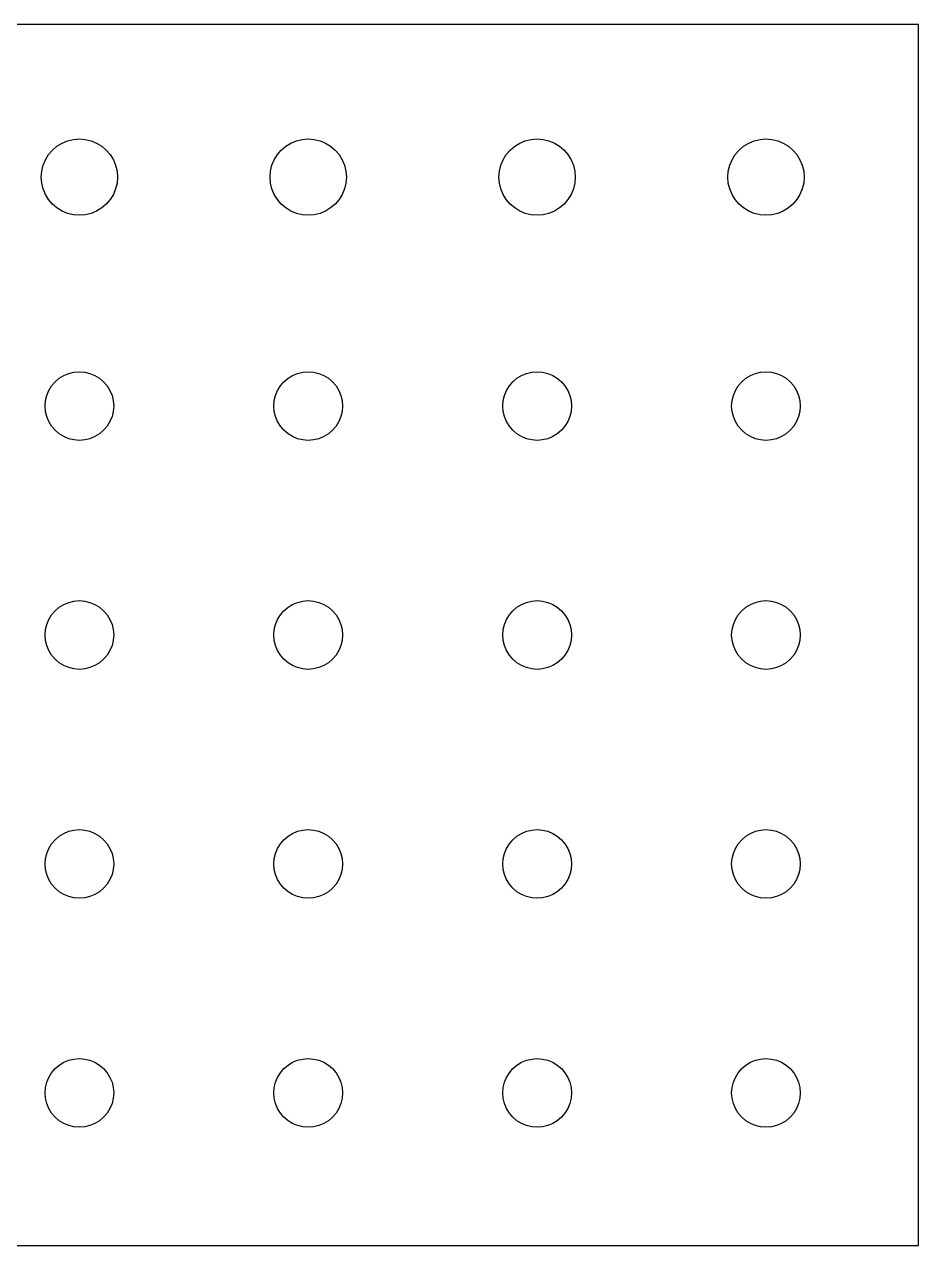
# Model space of a CAD drawing. Header units: metres. Extents: x 0 to 220, y 0 to 160.
# Drawn here: x 102.8 to 220, y 0 to 160 of the extents above; entities that cross this region are included whole.
import ezdxf

# ---------------------------------------------------------------- set-up
doc = ezdxf.new("R2010")
doc.units = ezdxf.units.M

msp = doc.modelspace()

# ---------------------------------------------------------------- linework, layer by layer
for p, q in [((220, 160), (0, 160)), ((220, 0), (220, 160)), ((106.464, 143.536), (107.061, 144.045)), ((107.061, 144.045), (107.73, 144.455)), ((107.73, 144.455), (108.455, 144.755)), ((108.455, 144.755), (109.218, 144.938)), ((109.218, 144.938), (110, 145)), ((110, 145), (110.782, 144.938)), ((110.782, 144.938), (111.545, 144.755)), ((111.545, 144.755), (112.27, 144.455)), ((112.27, 144.455), (112.939, 144.045)), ((112.939, 144.045), (113.536, 143.536)), ((136.464, 143.536), (137.061, 144.045)), ((137.061, 144.045), (137.73, 144.455)), ((137.73, 144.455), (138.455, 144.755)), ((138.455, 144.755), (139.218, 144.938)), ((139.218, 144.938), (140, 145)), ((140, 145), (140.782, 144.938)), ((140.782, 144.938), (141.545, 144.755)), ((141.545, 144.755), (142.27, 144.455)), ((142.27, 144.455), (142.939, 144.045)), ((142.939, 144.045), (143.536, 143.536)), ((166.464, 143.536), (167.061, 144.045)), ((167.061, 144.045), (167.73, 144.455)), ((167.73, 144.455), (168.455, 144.755)), ((168.455, 144.755), (169.218, 144.938)), ((169.218, 144.938), (170, 145)), ((170, 145), (170.782, 144.938)), ((170.782, 144.938), (171.545, 144.755)), ((171.545, 144.755), (172.27, 144.455)), ((172.27, 144.455), (172.939, 144.045)), ((172.939, 144.045), (173.536, 143.536)), ((196.464, 143.536), (197.061, 144.045)), ((197.061, 144.045), (197.73, 144.455)), ((197.73, 144.455), (198.455, 144.755)), ((198.455, 144.755), (199.218, 144.938)), ((199.218, 144.938), (200, 145)), ((200, 145), (200.782, 144.938)), ((200.782, 144.938), (201.545, 144.755)), ((201.545, 144.755), (202.27, 144.455)), ((202.27, 144.455), (202.939, 144.045)), ((202.939, 144.045), (203.536, 143.536)), ((105.545, 142.27), (105.955, 142.939)), ((105.955, 142.939), (106.464, 143.536)), ((113.536, 143.536), (114.045, 142.939)), ((114.045, 142.939), (114.455, 142.27)), ((135.545, 142.27), (135.955, 142.939)), ((135.955, 142.939), (136.464, 143.536)), ((143.536, 143.536), (144.045, 142.939)), ((144.045, 142.939), (144.455, 142.27)), ((165.545, 142.27), (165.955, 142.939)), ((165.955, 142.939), (166.464, 143.536)), ((173.536, 143.536), (174.045, 142.939)), ((174.045, 142.939), (174.455, 142.27)), ((195.545, 142.27), (195.955, 142.939)), ((195.955, 142.939), (196.464, 143.536)), ((203.536, 143.536), (204.045, 142.939)), ((204.045, 142.939), (204.455, 142.27)), ((105.062, 140.782), (105.245, 141.545)), ((105.245, 141.545), (105.545, 142.27)), ((114.455, 142.27), (114.755, 141.545)), ((114.755, 141.545), (114.938, 140.782)), ((135.062, 140.782), (135.245, 141.545)), ((135.245, 141.545), (135.545, 142.27)), ((144.455, 142.27), (144.755, 141.545)), ((144.755, 141.545), (144.938, 140.782)), ((165.062, 140.782), (165.245, 141.545)), ((165.245, 141.545), (165.545, 142.27)), ((174.455, 142.27), (174.755, 141.545)), ((174.755, 141.545), (174.938, 140.782)), ((195.062, 140.782), (195.245, 141.545)), ((195.245, 141.545), (195.545, 142.27)), ((204.455, 142.27), (204.755, 141.545)), ((204.755, 141.545), (204.938, 140.782)), ((105, 140), (105.062, 140.782)), ((105.062, 139.218), (105, 140)), ((105.245, 138.455), (105.062, 139.218)), ((114.938, 139.218), (114.755, 138.455)), ((114.938, 140.782), (115, 140)), ((115, 140), (114.938, 139.218)), ((135, 140), (135.062, 140.782)), ((135.062, 139.218), (135, 140)), ((135.245, 138.455), (135.062, 139.218)), ((144.938, 139.218), (144.755, 138.455)), ((144.938, 140.782), (145, 140)), ((145, 140), (144.938, 139.218)), ((165, 140), (165.062, 140.782)), ((165.062, 139.218), (165, 140)), ((165.245, 138.455), (165.062, 139.218)), ((174.938, 139.218), (174.755, 138.455)), ((174.938, 140.782), (175, 140)), ((175, 140), (174.938, 139.218)), ((195, 140), (195.062, 140.782)), ((195.062, 139.218), (195, 140)), ((195.245, 138.455), (195.062, 139.218)), ((204.938, 139.218), (204.755, 138.455)), ((204.938, 140.782), (205, 140)), ((205, 140), (204.938, 139.218)), ((105.545, 137.73), (105.245, 138.455)), ((105.955, 137.061), (105.545, 137.73)), ((114.455, 137.73), (114.045, 137.061)), ((114.755, 138.455), (114.455, 137.73)), ((135.545, 137.73), (135.245, 138.455)), ((135.955, 137.061), (135.545, 137.73)), ((144.455, 137.73), (144.045, 137.061)), ((144.755, 138.455), (144.455, 137.73)), ((165.545, 137.73), (165.245, 138.455)), ((165.955, 137.061), (165.545, 137.73)), ((174.455, 137.73), (174.045, 137.061)), ((174.755, 138.455), (174.455, 137.73)), ((195.545, 137.73), (195.245, 138.455)), ((195.955, 137.061), (195.545, 137.73)), ((204.455, 137.73), (204.045, 137.061)), ((204.755, 138.455), (204.455, 137.73)), ((106.464, 136.464), (105.955, 137.061)), ((107.061, 135.955), (106.464, 136.464)), ((113.536, 136.464), (112.939, 135.955)), ((114.045, 137.061), (113.536, 136.464)), ((136.464, 136.464), (135.955, 137.061)), ((137.061, 135.955), (136.464, 136.464)), ((143.536, 136.464), (142.939, 135.955)), ((144.045, 137.061), (143.536, 136.464)), ((166.464, 136.464), (165.955, 137.061)), ((167.061, 135.955), (166.464, 136.464)), ((173.536, 136.464), (172.939, 135.955)), ((174.045, 137.061), (173.536, 136.464)), ((196.464, 136.464), (195.955, 137.061)), ((197.061, 135.955), (196.464, 136.464)), ((203.536, 136.464), (202.939, 135.955)), ((204.045, 137.061), (203.536, 136.464)), ((107.73, 135.545), (107.061, 135.955)), ((108.455, 135.245), (107.73, 135.545)), ((109.218, 135.062), (108.455, 135.245)), ((110, 135), (109.218, 135.062)), ((110.782, 135.062), (110, 135)), ((111.545, 135.245), (110.782, 135.062)), ((112.27, 135.545), (111.545, 135.245)), ((112.939, 135.955), (112.27, 135.545)), ((137.73, 135.545), (137.061, 135.955)), ((138.455, 135.245), (137.73, 135.545)), ((139.218, 135.062), (138.455, 135.245)), ((140, 135), (139.218, 135.062)), ((140.782, 135.062), (140, 135)), ((141.545, 135.245), (140.782, 135.062)), ((142.27, 135.545), (141.545, 135.245)), ((142.939, 135.955), (142.27, 135.545)), ((167.73, 135.545), (167.061, 135.955)), ((168.455, 135.245), (167.73, 135.545)), ((169.218, 135.062), (168.455, 135.245)), ((170, 135), (169.218, 135.062)), ((170.782, 135.062), (170, 135)), ((171.545, 135.245), (170.782, 135.062)), ((172.27, 135.545), (171.545, 135.245)), ((172.939, 135.955), (172.27, 135.545)), ((197.73, 135.545), (197.061, 135.955)), ((198.455, 135.245), (197.73, 135.545)), ((199.218, 135.062), (198.455, 135.245)), ((200, 135), (199.218, 135.062)), ((200.782, 135.062), (200, 135)), ((201.545, 135.245), (200.782, 135.062)), ((202.27, 135.545), (201.545, 135.245)), ((202.939, 135.955), (202.27, 135.545)), ((106.818, 113.182), (107.355, 113.641)), ((107.355, 113.641), (107.957, 114.01)), ((107.957, 114.01), (108.609, 114.28)), ((108.609, 114.28), (109.296, 114.445)), ((109.296, 114.445), (110, 114.5)), ((110, 114.5), (110.704, 114.445)), ((110.704, 114.445), (111.391, 114.28)), ((111.391, 114.28), (112.043, 114.01)), ((112.043, 114.01), (112.645, 113.641)), ((112.645, 113.641), (113.182, 113.182)), ((136.818, 113.182), (137.355, 113.641)), ((137.355, 113.641), (137.957, 114.01)), ((137.957, 114.01), (138.609, 114.28)), ((138.609, 114.28), (139.296, 114.445)), ((139.296, 114.445), (140, 114.5)), ((140, 114.5), (140.704, 114.445)), ((140.704, 114.445), (141.391, 114.28)), ((141.391, 114.28), (142.043, 114.01)), ((142.043, 114.01), (142.645, 113.641)), ((142.645, 113.641), (143.182, 113.182)), ((166.818, 113.182), (167.355, 113.641)), ((167.355, 113.641), (167.957, 114.01)), ((167.957, 114.01), (168.609, 114.28)), ((168.609, 114.28), (169.296, 114.445)), ((169.296, 114.445), (170, 114.5)), ((170, 114.5), (170.704, 114.445)), ((170.704, 114.445), (171.391, 114.28)), ((171.391, 114.28), (172.043, 114.01)), ((172.043, 114.01), (172.645, 113.641)), ((172.645, 113.641), (173.182, 113.182)), ((196.818, 113.182), (197.355, 113.641)), ((197.355, 113.641), (197.957, 114.01)), ((197.957, 114.01), (198.609, 114.28)), ((198.609, 114.28), (199.296, 114.445)), ((199.296, 114.445), (200, 114.5)), ((200, 114.5), (200.704, 114.445)), ((200.704, 114.445), (201.391, 114.28)), ((201.391, 114.28), (202.043, 114.01)), ((202.043, 114.01), (202.645, 113.641)), ((202.645, 113.641), (203.182, 113.182)), ((105.72, 111.391), (105.99, 112.043)), ((105.99, 112.043), (106.359, 112.645)), ((106.359, 112.645), (106.818, 113.182)), ((113.182, 113.182), (113.641, 112.645)), ((113.641, 112.645), (114.01, 112.043)), ((114.01, 112.043), (114.28, 111.391)), ((135.72, 111.391), (135.99, 112.043)), ((135.99, 112.043), (136.359, 112.645)), ((136.359, 112.645), (136.818, 113.182)), ((143.182, 113.182), (143.641, 112.645)), ((143.641, 112.645), (144.01, 112.043)), ((144.01, 112.043), (144.28, 111.391)), ((165.72, 111.391), (165.99, 112.043)), ((165.99, 112.043), (166.359, 112.645)), ((166.359, 112.645), (166.818, 113.182)), ((173.182, 113.182), (173.641, 112.645)), ((173.641, 112.645), (174.01, 112.043)), ((174.01, 112.043), (174.28, 111.391)), ((195.72, 111.391), (195.99, 112.043)), ((195.99, 112.043), (196.359, 112.645)), ((196.359, 112.645), (196.818, 113.182)), ((203.182, 113.182), (203.641, 112.645)), ((203.641, 112.645), (204.01, 112.043)), ((204.01, 112.043), (204.28, 111.391)), ((105.5, 110), (105.555, 110.704)), ((105.555, 110.704), (105.72, 111.391)), ((114.28, 111.391), (114.445, 110.704)), ((114.445, 110.704), (114.5, 110)), ((135.5, 110), (135.555, 110.704)), ((135.555, 110.704), (135.72, 111.391)), ((144.28, 111.391), (144.445, 110.704)), ((144.445, 110.704), (144.5, 110)), ((165.5, 110), (165.555, 110.704)), ((165.555, 110.704), (165.72, 111.391)), ((174.28, 111.391), (174.445, 110.704)), ((174.445, 110.704), (174.5, 110)), ((195.5, 110), (195.555, 110.704)), ((195.555, 110.704), (195.72, 111.391)), ((204.28, 111.391), (204.445, 110.704)), ((204.445, 110.704), (204.5, 110)), ((105.555, 109.296), (105.5, 110)), ((105.72, 108.609), (105.555, 109.296)), ((114.445, 109.296), (114.28, 108.609)), ((114.5, 110), (114.445, 109.296)), ((135.555, 109.296), (135.5, 110)), ((135.72, 108.609), (135.555, 109.296)), ((144.445, 109.296), (144.28, 108.609)), ((144.5, 110), (144.445, 109.296)), ((165.555, 109.296), (165.5, 110)), ((165.72, 108.609), (165.555, 109.296)), ((174.445, 109.296), (174.28, 108.609)), ((174.5, 110), (174.445, 109.296)), ((195.555, 109.296), (195.5, 110)), ((195.72, 108.609), (195.555, 109.296)), ((204.445, 109.296), (204.28, 108.609)), ((204.5, 110), (204.445, 109.296)), ((105.99, 107.957), (105.72, 108.609)), ((106.359, 107.355), (105.99, 107.957)), ((106.818, 106.818), (106.359, 107.355)), ((113.641, 107.355), (113.182, 106.818)), ((114.01, 107.957), (113.641, 107.355)), ((114.28, 108.609), (114.01, 107.957)), ((135.99, 107.957), (135.72, 108.609)), ((136.359, 107.355), (135.99, 107.957)), ((136.818, 106.818), (136.359, 107.355)), ((143.641, 107.355), (143.182, 106.818)), ((144.01, 107.957), (143.641, 107.355)), ((144.28, 108.609), (144.01, 107.957)), ((165.99, 107.957), (165.72, 108.609)), ((166.359, 107.355), (165.99, 107.957)), ((166.818, 106.818), (166.359, 107.355)), ((173.641, 107.355), (173.182, 106.818)), ((174.01, 107.957), (173.641, 107.355)), ((174.28, 108.609), (174.01, 107.957)), ((195.99, 107.957), (195.72, 108.609)), ((196.359, 107.355), (195.99, 107.957)), ((196.818, 106.818), (196.359, 107.355)), ((203.641, 107.355), (203.182, 106.818)), ((204.01, 107.957), (203.641, 107.355)), ((204.28, 108.609), (204.01, 107.957)), ((107.355, 106.359), (106.818, 106.818)), ((107.957, 105.99), (107.355, 106.359)), ((108.609, 105.72), (107.957, 105.99)), ((109.296, 105.555), (108.609, 105.72)), ((111.391, 105.72), (110.704, 105.555)), ((112.043, 105.99), (111.391, 105.72)), ((112.645, 106.359), (112.043, 105.99)), ((113.182, 106.818), (112.645, 106.359)), ((137.355, 106.359), (136.818, 106.818)), ((137.957, 105.99), (137.355, 106.359)), ((138.609, 105.72), (137.957, 105.99)), ((139.296, 105.555), (138.609, 105.72)), ((141.391, 105.72), (140.704, 105.555)), ((142.043, 105.99), (141.391, 105.72)), ((142.645, 106.359), (142.043, 105.99)), ((143.182, 106.818), (142.645, 106.359)), ((167.355, 106.359), (166.818, 106.818)), ((167.957, 105.99), (167.355, 106.359)), ((168.609, 105.72), (167.957, 105.99)), ((169.296, 105.555), (168.609, 105.72)), ((171.391, 105.72), (170.704, 105.555)), ((172.043, 105.99), (171.391, 105.72)), ((172.645, 106.359), (172.043, 105.99)), ((173.182, 106.818), (172.645, 106.359)), ((197.355, 106.359), (196.818, 106.818)), ((197.957, 105.99), (197.355, 106.359)), ((198.609, 105.72), (197.957, 105.99)), ((199.296, 105.555), (198.609, 105.72)), ((201.391, 105.72), (200.704, 105.555)), ((202.043, 105.99), (201.391, 105.72)), ((202.645, 106.359), (202.043, 105.99)), ((203.182, 106.818), (202.645, 106.359)), ((110, 105.5), (109.296, 105.555)), ((110.704, 105.555), (110, 105.5)), ((140, 105.5), (139.296, 105.555)), ((140.704, 105.555), (140, 105.5)), ((170, 105.5), (169.296, 105.555)), ((170.704, 105.555), (170, 105.5)), ((200, 105.5), (199.296, 105.555)), ((200.704, 105.555), (200, 105.5)), ((106.818, 83.182), (107.355, 83.6406)), ((107.355, 83.6406), (107.957, 84.0095)), ((107.957, 84.0095), (108.609, 84.2797)), ((108.609, 84.2797), (109.296, 84.4446)), ((109.296, 84.4446), (110, 84.5)), ((110, 84.5), (110.704, 84.4446)), ((110.704, 84.4446), (111.391, 84.2797)), ((111.391, 84.2797), (112.043, 84.0095)), ((112.043, 84.0095), (112.645, 83.6406)), ((112.645, 83.6406), (113.182, 83.182)), ((136.818, 83.182), (137.355, 83.6406)), ((137.355, 83.6406), (137.957, 84.0095)), ((137.957, 84.0095), (138.609, 84.2797)), ((138.609, 84.2797), (139.296, 84.4446)), ((139.296, 84.4446), (140, 84.5)), ((140, 84.5), (140.704, 84.4446)), ((140.704, 84.4446), (141.391, 84.2797)), ((141.391, 84.2797), (142.043, 84.0095)), ((142.043, 84.0095), (142.645, 83.6406)), ((142.645, 83.6406), (143.182, 83.182)), ((166.818, 83.182), (167.355, 83.6406)), ((167.355, 83.6406), (167.957, 84.0095)), ((167.957, 84.0095), (168.609, 84.2797)), ((168.609, 84.2797), (169.296, 84.4446)), ((169.296, 84.4446), (170, 84.5)), ((170, 84.5), (170.704, 84.4446)), ((170.704, 84.4446), (171.391, 84.2797)), ((171.391, 84.2797), (172.043, 84.0095)), ((172.043, 84.0095), (172.645, 83.6406)), ((172.645, 83.6406), (173.182, 83.182)), ((196.818, 83.182), (197.355, 83.6406)), ((197.355, 83.6406), (197.957, 84.0095)), ((197.957, 84.0095), (198.609, 84.2797)), ((198.609, 84.2797), (199.296, 84.4446)), ((199.296, 84.4446), (200, 84.5)), ((200, 84.5), (200.704, 84.4446)), ((200.704, 84.4446), (201.391, 84.2797)), ((201.391, 84.2797), (202.043, 84.0095)), ((202.043, 84.0095), (202.645, 83.6406)), ((202.645, 83.6406), (203.182, 83.182)), ((105.72, 81.3906), (105.99, 82.043)), ((105.99, 82.043), (106.359, 82.645)), ((106.359, 82.645), (106.818, 83.182)), ((113.182, 83.182), (113.641, 82.645)), ((113.641, 82.645), (114.01, 82.043)), ((114.01, 82.043), (114.28, 81.3906)), ((135.72, 81.3906), (135.99, 82.043)), ((135.99, 82.043), (136.359, 82.645)), ((136.359, 82.645), (136.818, 83.182)), ((143.182, 83.182), (143.641, 82.645)), ((143.641, 82.645), (144.01, 82.043)), ((144.01, 82.043), (144.28, 81.3906)), ((165.72, 81.3906), (165.99, 82.043)), ((165.99, 82.043), (166.359, 82.645)), ((166.359, 82.645), (166.818, 83.182)), ((173.182, 83.182), (173.641, 82.645)), ((173.641, 82.645), (174.01, 82.043)), ((174.01, 82.043), (174.28, 81.3906)), ((195.72, 81.3906), (195.99, 82.043)), ((195.99, 82.043), (196.359, 82.645)), ((196.359, 82.645), (196.818, 83.182)), ((203.182, 83.182), (203.641, 82.645)), ((203.641, 82.645), (204.01, 82.043)), ((204.01, 82.043), (204.28, 81.3906)), ((105.5, 80), (105.555, 80.7039)), ((105.555, 79.296), (105.5, 80)), ((105.555, 80.7039), (105.72, 81.3906)), ((114.28, 81.3906), (114.445, 80.7039)), ((114.445, 80.7039), (114.5, 80)), ((114.5, 80), (114.445, 79.296)), ((135.5, 80), (135.555, 80.7039)), ((135.555, 79.296), (135.5, 80)), ((135.555, 80.7039), (135.72, 81.3906)), ((144.28, 81.3906), (144.445, 80.7039)), ((144.445, 80.7039), (144.5, 80)), ((144.5, 80), (144.445, 79.296)), ((165.5, 80), (165.555, 80.7039)), ((165.555, 79.296), (165.5, 80)), ((165.555, 80.7039), (165.72, 81.3906)), ((174.28, 81.3906), (174.445, 80.7039)), ((174.445, 80.7039), (174.5, 80)), ((174.5, 80), (174.445, 79.296)), ((195.5, 80), (195.555, 80.7039)), ((195.555, 79.296), (195.5, 80)), ((195.555, 80.7039), (195.72, 81.3906)), ((204.28, 81.3906), (204.445, 80.7039)), ((204.445, 80.7039), (204.5, 80)), ((204.5, 80), (204.445, 79.296)), ((105.72, 78.6094), (105.555, 79.296)), ((105.99, 77.957), (105.72, 78.6094)), ((114.28, 78.6094), (114.01, 77.957)), ((114.445, 79.296), (114.28, 78.6094)), ((135.72, 78.6094), (135.555, 79.296)), ((135.99, 77.957), (135.72, 78.6094)), ((144.28, 78.6094), (144.01, 77.957)), ((144.445, 79.296), (144.28, 78.6094)), ((165.72, 78.6094), (165.555, 79.296)), ((165.99, 77.957), (165.72, 78.6094)), ((174.28, 78.6094), (174.01, 77.957)), ((174.445, 79.296), (174.28, 78.6094)), ((195.72, 78.6094), (195.555, 79.296)), ((195.99, 77.957), (195.72, 78.6094)), ((204.28, 78.6094), (204.01, 77.957)), ((204.445, 79.296), (204.28, 78.6094)), ((106.359, 77.355), (105.99, 77.957)), ((106.818, 76.818), (106.359, 77.355)), ((107.355, 76.3594), (106.818, 76.818)), ((113.182, 76.818), (112.645, 76.3594)), ((113.641, 77.355), (113.182, 76.818)), ((114.01, 77.957), (113.641, 77.355)), ((136.359, 77.355), (135.99, 77.957)), ((136.818, 76.818), (136.359, 77.355)), ((137.355, 76.3594), (136.818, 76.818)), ((143.182, 76.818), (142.645, 76.3594)), ((143.641, 77.355), (143.182, 76.818)), ((144.01, 77.957), (143.641, 77.355)), ((166.359, 77.355), (165.99, 77.957)), ((166.818, 76.818), (166.359, 77.355)), ((167.355, 76.3594), (166.818, 76.818)), ((173.182, 76.818), (172.645, 76.3594)), ((173.641, 77.355), (173.182, 76.818)), ((174.01, 77.957), (173.641, 77.355)), ((196.359, 77.355), (195.99, 77.957)), ((196.818, 76.818), (196.359, 77.355)), ((197.355, 76.3594), (196.818, 76.818)), ((203.182, 76.818), (202.645, 76.3594)), ((203.641, 77.355), (203.182, 76.818)), ((204.01, 77.957), (203.641, 77.355)), ((107.957, 75.9905), (107.355, 76.3594)), ((108.609, 75.7202), (107.957, 75.9905)), ((109.296, 75.5554), (108.609, 75.7202)), ((110, 75.5), (109.296, 75.5554)), ((110.704, 75.5554), (110, 75.5)), ((111.391, 75.7202), (110.704, 75.5554)), ((112.043, 75.9905), (111.391, 75.7202)), ((112.645, 76.3594), (112.043, 75.9905)), ((137.957, 75.9905), (137.355, 76.3594)), ((138.609, 75.7202), (137.957, 75.9905)), ((139.296, 75.5554), (138.609, 75.7202)), ((140, 75.5), (139.296, 75.5554)), ((140.704, 75.5554), (140, 75.5)), ((141.391, 75.7202), (140.704, 75.5554)), ((142.043, 75.9905), (141.391, 75.7202)), ((142.645, 76.3594), (142.043, 75.9905)), ((167.957, 75.9905), (167.355, 76.3594)), ((168.609, 75.7202), (167.957, 75.9905)), ((169.296, 75.5554), (168.609, 75.7202)), ((170, 75.5), (169.296, 75.5554)), ((170.704, 75.5554), (170, 75.5)), ((171.391, 75.7202), (170.704, 75.5554)), ((172.043, 75.9905), (171.391, 75.7202)), ((172.645, 76.3594), (172.043, 75.9905)), ((197.957, 75.9905), (197.355, 76.3594)), ((198.609, 75.7202), (197.957, 75.9905)), ((199.296, 75.5554), (198.609, 75.7202)), ((200, 75.5), (199.296, 75.5554)), ((200.704, 75.5554), (200, 75.5)), ((201.391, 75.7202), (200.704, 75.5554)), ((202.043, 75.9905), (201.391, 75.7202)), ((202.645, 76.3594), (202.043, 75.9905)), ((108.609, 54.2797), (109.296, 54.4446)), ((109.296, 54.4446), (110, 54.5)), ((110, 54.5), (110.704, 54.4446)), ((110.704, 54.4446), (111.391, 54.2797)), ((138.609, 54.2797), (139.296, 54.4446)), ((139.296, 54.4446), (140, 54.5)), ((140, 54.5), (140.704, 54.4446)), ((140.704, 54.4446), (141.391, 54.2797)), ((168.609, 54.2797), (169.296, 54.4446)), ((169.296, 54.4446), (170, 54.5)), ((170, 54.5), (170.704, 54.4446)), ((170.704, 54.4446), (171.391, 54.2797)), ((198.609, 54.2797), (199.296, 54.4446)), ((199.296, 54.4446), (200, 54.5)), ((200, 54.5), (200.704, 54.4446)), ((200.704, 54.4446), (201.391, 54.2797)), ((106.359, 52.645), (106.818, 53.182)), ((106.818, 53.182), (107.355, 53.6406)), ((107.355, 53.6406), (107.957, 54.0095)), ((107.957, 54.0095), (108.609, 54.2797)), ((111.391, 54.2797), (112.043, 54.0095)), ((112.043, 54.0095), (112.645, 53.6406)), ((112.645, 53.6406), (113.182, 53.182)), ((113.182, 53.182), (113.641, 52.645)), ((136.359, 52.645), (136.818, 53.182)), ((136.818, 53.182), (137.355, 53.6406)), ((137.355, 53.6406), (137.957, 54.0095)), ((137.957, 54.0095), (138.609, 54.2797)), ((141.391, 54.2797), (142.043, 54.0095)), ((142.043, 54.0095), (142.645, 53.6406)), ((142.645, 53.6406), (143.182, 53.182)), ((143.182, 53.182), (143.641, 52.645)), ((166.359, 52.645), (166.818, 53.182)), ((166.818, 53.182), (167.355, 53.6406)), ((167.355, 53.6406), (167.957, 54.0095)), ((167.957, 54.0095), (168.609, 54.2797)), ((171.391, 54.2797), (172.043, 54.0095)), ((172.043, 54.0095), (172.645, 53.6406)), ((172.645, 53.6406), (173.182, 53.182)), ((173.182, 53.182), (173.641, 52.645)), ((196.359, 52.645), (196.818, 53.182)), ((196.818, 53.182), (197.355, 53.6406)), ((197.355, 53.6406), (197.957, 54.0095)), ((197.957, 54.0095), (198.609, 54.2797)), ((201.391, 54.2797), (202.043, 54.0095)), ((202.043, 54.0095), (202.645, 53.6406)), ((202.645, 53.6406), (203.182, 53.182)), ((203.182, 53.182), (203.641, 52.645)), ((105.555, 50.7039), (105.72, 51.3906)), ((105.72, 51.3906), (105.99, 52.043)), ((105.99, 52.043), (106.359, 52.645)), ((113.641, 52.645), (114.01, 52.043)), ((114.01, 52.043), (114.28, 51.3906)), ((114.28, 51.3906), (114.445, 50.7039)), ((135.555, 50.7039), (135.72, 51.3906)), ((135.72, 51.3906), (135.99, 52.043)), ((135.99, 52.043), (136.359, 52.645)), ((143.641, 52.645), (144.01, 52.043)), ((144.01, 52.043), (144.28, 51.3906)), ((144.28, 51.3906), (144.445, 50.7039)), ((165.555, 50.7039), (165.72, 51.3906)), ((165.72, 51.3906), (165.99, 52.043)), ((165.99, 52.043), (166.359, 52.645)), ((173.641, 52.645), (174.01, 52.043)), ((174.01, 52.043), (174.28, 51.3906)), ((174.28, 51.3906), (174.445, 50.7039)), ((195.555, 50.7039), (195.72, 51.3906)), ((195.72, 51.3906), (195.99, 52.043)), ((195.99, 52.043), (196.359, 52.645)), ((203.641, 52.645), (204.01, 52.043)), ((204.01, 52.043), (204.28, 51.3906)), ((204.28, 51.3906), (204.445, 50.7039)), ((105.5, 50), (105.555, 50.7039)), ((105.555, 49.296), (105.5, 50)), ((114.445, 50.7039), (114.5, 50)), ((114.5, 50), (114.445, 49.296)), ((135.5, 50), (135.555, 50.7039)), ((135.555, 49.296), (135.5, 50)), ((144.445, 50.7039), (144.5, 50)), ((144.5, 50), (144.445, 49.296)), ((165.5, 50), (165.555, 50.7039)), ((165.555, 49.296), (165.5, 50)), ((174.445, 50.7039), (174.5, 50)), ((174.5, 50), (174.445, 49.296)), ((195.5, 50), (195.555, 50.7039)), ((195.555, 49.296), (195.5, 50)), ((204.445, 50.7039), (204.5, 50)), ((204.5, 50), (204.445, 49.296)), ((105.72, 48.6094), (105.555, 49.296)), ((105.99, 47.957), (105.72, 48.6094)), ((114.28, 48.6094), (114.01, 47.957)), ((114.445, 49.296), (114.28, 48.6094)), ((135.72, 48.6094), (135.555, 49.296)), ((135.99, 47.957), (135.72, 48.6094)), ((144.28, 48.6094), (144.01, 47.957)), ((144.445, 49.296), (144.28, 48.6094)), ((165.72, 48.6094), (165.555, 49.296)), ((165.99, 47.957), (165.72, 48.6094)), ((174.28, 48.6094), (174.01, 47.957)), ((174.445, 49.296), (174.28, 48.6094)), ((195.72, 48.6094), (195.555, 49.296)), ((195.99, 47.957), (195.72, 48.6094)), ((204.28, 48.6094), (204.01, 47.957)), ((204.445, 49.296), (204.28, 48.6094)), ((106.359, 47.355), (105.99, 47.957)), ((106.818, 46.818), (106.359, 47.355)), ((107.355, 46.3594), (106.818, 46.818)), ((113.182, 46.818), (112.645, 46.3594)), ((113.641, 47.355), (113.182, 46.818)), ((114.01, 47.957), (113.641, 47.355)), ((136.359, 47.355), (135.99, 47.957)), ((136.818, 46.818), (136.359, 47.355)), ((137.355, 46.3594), (136.818, 46.818)), ((143.182, 46.818), (142.645, 46.3594)), ((143.641, 47.355), (143.182, 46.818)), ((144.01, 47.957), (143.641, 47.355)), ((166.359, 47.355), (165.99, 47.957)), ((166.818, 46.818), (166.359, 47.355)), ((167.355, 46.3594), (166.818, 46.818)), ((173.182, 46.818), (172.645, 46.3594)), ((173.641, 47.355), (173.182, 46.818)), ((174.01, 47.957), (173.641, 47.355)), ((196.359, 47.355), (195.99, 47.957)), ((196.818, 46.818), (196.359, 47.355)), ((197.355, 46.3594), (196.818, 46.818)), ((203.182, 46.818), (202.645, 46.3594)), ((203.641, 47.355), (203.182, 46.818)), ((204.01, 47.957), (203.641, 47.355)), ((107.957, 45.9905), (107.355, 46.3594)), ((108.609, 45.7202), (107.957, 45.9905)), ((109.296, 45.5554), (108.609, 45.7202)), ((110, 45.5), (109.296, 45.5554)), ((110.704, 45.5554), (110, 45.5)), ((111.391, 45.7202), (110.704, 45.5554)), ((112.043, 45.9905), (111.391, 45.7202)), ((112.645, 46.3594), (112.043, 45.9905)), ((137.957, 45.9905), (137.355, 46.3594)), ((138.609, 45.7202), (137.957, 45.9905)), ((139.296, 45.5554), (138.609, 45.7202)), ((140, 45.5), (139.296, 45.5554)), ((140.704, 45.5554), (140, 45.5)), ((141.391, 45.7202), (140.704, 45.5554)), ((142.043, 45.9905), (141.391, 45.7202)), ((142.645, 46.3594), (142.043, 45.9905)), ((167.957, 45.9905), (167.355, 46.3594)), ((168.609, 45.7202), (167.957, 45.9905)), ((169.296, 45.5554), (168.609, 45.7202)), ((170, 45.5), (169.296, 45.5554)), ((170.704, 45.5554), (170, 45.5)), ((171.391, 45.7202), (170.704, 45.5554)), ((172.043, 45.9905), (171.391, 45.7202)), ((172.645, 46.3594), (172.043, 45.9905)), ((197.957, 45.9905), (197.355, 46.3594)), ((198.609, 45.7202), (197.957, 45.9905)), ((199.296, 45.5554), (198.609, 45.7202)), ((200, 45.5), (199.296, 45.5554)), ((200.704, 45.5554), (200, 45.5)), ((201.391, 45.7202), (200.704, 45.5554)), ((202.043, 45.9905), (201.391, 45.7202)), ((202.645, 46.3594), (202.043, 45.9905)), ((107.355, 23.6406), (107.957, 24.0095)), ((107.957, 24.0095), (108.609, 24.2797)), ((108.609, 24.2797), (109.296, 24.4446)), ((109.296, 24.4446), (110, 24.5)), ((110, 24.5), (110.704, 24.4446)), ((110.704, 24.4446), (111.391, 24.2797)), ((111.391, 24.2797), (112.043, 24.0095)), ((112.043, 24.0095), (112.645, 23.6406)), ((137.355, 23.6406), (137.957, 24.0095)), ((137.957, 24.0095), (138.609, 24.2797)), ((138.609, 24.2797), (139.296, 24.4446)), ((139.296, 24.4446), (140, 24.5)), ((140, 24.5), (140.704, 24.4446)), ((140.704, 24.4446), (141.391, 24.2797)), ((141.391, 24.2797), (142.043, 24.0095)), ((142.043, 24.0095), (142.645, 23.6406)), ((167.355, 23.6406), (167.957, 24.0095)), ((167.957, 24.0095), (168.609, 24.2797)), ((168.609, 24.2797), (169.296, 24.4446)), ((169.296, 24.4446), (170, 24.5)), ((170, 24.5), (170.704, 24.4446)), ((170.704, 24.4446), (171.391, 24.2797)), ((171.391, 24.2797), (172.043, 24.0095)), ((172.043, 24.0095), (172.645, 23.6406)), ((197.355, 23.6406), (197.957, 24.0095)), ((197.957, 24.0095), (198.609, 24.2797)), ((198.609, 24.2797), (199.296, 24.4446)), ((199.296, 24.4446), (200, 24.5)), ((200, 24.5), (200.704, 24.4446)), ((200.704, 24.4446), (201.391, 24.2797)), ((201.391, 24.2797), (202.043, 24.0095)), ((202.043, 24.0095), (202.645, 23.6406)), ((105.99, 22.043), (106.359, 22.645)), ((106.359, 22.645), (106.818, 23.182)), ((106.818, 23.182), (107.355, 23.6406)), ((112.645, 23.6406), (113.182, 23.182)), ((113.182, 23.182), (113.641, 22.645)), ((113.641, 22.645), (114.01, 22.043)), ((135.99, 22.043), (136.359, 22.645)), ((136.359, 22.645), (136.818, 23.182)), ((136.818, 23.182), (137.355, 23.6406)), ((142.645, 23.6406), (143.182, 23.182)), ((143.182, 23.182), (143.641, 22.645)), ((143.641, 22.645), (144.01, 22.043)), ((165.99, 22.043), (166.359, 22.645)), ((166.359, 22.645), (166.818, 23.182)), ((166.818, 23.182), (167.355, 23.6406)), ((172.645, 23.6406), (173.182, 23.182)), ((173.182, 23.182), (173.641, 22.645)), ((173.641, 22.645), (174.01, 22.043)), ((195.99, 22.043), (196.359, 22.645)), ((196.359, 22.645), (196.818, 23.182)), ((196.818, 23.182), (197.355, 23.6406)), ((202.645, 23.6406), (203.182, 23.182)), ((203.182, 23.182), (203.641, 22.645)), ((203.641, 22.645), (204.01, 22.043)), ((105.555, 20.7039), (105.72, 21.3906)), ((105.72, 21.3906), (105.99, 22.043)), ((114.01, 22.043), (114.28, 21.3906)), ((114.28, 21.3906), (114.445, 20.7039)), ((135.555, 20.7039), (135.72, 21.3906)), ((135.72, 21.3906), (135.99, 22.043)), ((144.01, 22.043), (144.28, 21.3906)), ((144.28, 21.3906), (144.445, 20.7039)), ((165.555, 20.7039), (165.72, 21.3906)), ((165.72, 21.3906), (165.99, 22.043)), ((174.01, 22.043), (174.28, 21.3906)), ((174.28, 21.3906), (174.445, 20.7039)), ((195.555, 20.7039), (195.72, 21.3906)), ((195.72, 21.3906), (195.99, 22.043)), ((204.01, 22.043), (204.28, 21.3906)), ((204.28, 21.3906), (204.445, 20.7039)), ((105.5, 20), (105.555, 20.7039)), ((105.555, 19.296), (105.5, 20)), ((105.72, 18.6094), (105.555, 19.296)), ((114.445, 19.296), (114.28, 18.6094)), ((114.445, 20.7039), (114.5, 20)), ((114.5, 20), (114.445, 19.296)), ((135.5, 20), (135.555, 20.7039)), ((135.555, 19.296), (135.5, 20)), ((135.72, 18.6094), (135.555, 19.296)), ((144.445, 19.296), (144.28, 18.6094)), ((144.445, 20.7039), (144.5, 20)), ((144.5, 20), (144.445, 19.296)), ((165.5, 20), (165.555, 20.7039)), ((165.555, 19.296), (165.5, 20)), ((165.72, 18.6094), (165.555, 19.296)), ((174.445, 19.296), (174.28, 18.6094)), ((174.445, 20.7039), (174.5, 20)), ((174.5, 20), (174.445, 19.296)), ((195.5, 20), (195.555, 20.7039)), ((195.555, 19.296), (195.5, 20)), ((195.72, 18.6094), (195.555, 19.296)), ((204.445, 19.296), (204.28, 18.6094)), ((204.445, 20.7039), (204.5, 20)), ((204.5, 20), (204.445, 19.296)), ((105.99, 17.957), (105.72, 18.6094)), ((106.359, 17.355), (105.99, 17.957)), ((114.01, 17.957), (113.641, 17.355)), ((114.28, 18.6094), (114.01, 17.957)), ((135.99, 17.957), (135.72, 18.6094)), ((136.359, 17.355), (135.99, 17.957)), ((144.01, 17.957), (143.641, 17.355)), ((144.28, 18.6094), (144.01, 17.957)), ((165.99, 17.957), (165.72, 18.6094)), ((166.359, 17.355), (165.99, 17.957)), ((174.01, 17.957), (173.641, 17.355)), ((174.28, 18.6094), (174.01, 17.957)), ((195.99, 17.957), (195.72, 18.6094)), ((196.359, 17.355), (195.99, 17.957)), ((204.01, 17.957), (203.641, 17.355)), ((204.28, 18.6094), (204.01, 17.957)), ((106.818, 16.818), (106.359, 17.355)), ((107.355, 16.3594), (106.818, 16.818)), ((107.957, 15.9905), (107.355, 16.3594)), ((112.645, 16.3594), (112.043, 15.9905)), ((113.182, 16.818), (112.645, 16.3594)), ((113.641, 17.355), (113.182, 16.818)), ((136.818, 16.818), (136.359, 17.355)), ((137.355, 16.3594), (136.818, 16.818)), ((137.957, 15.9905), (137.355, 16.3594)), ((142.645, 16.3594), (142.043, 15.9905)), ((143.182, 16.818), (142.645, 16.3594)), ((143.641, 17.355), (143.182, 16.818)), ((166.818, 16.818), (166.359, 17.355)), ((167.355, 16.3594), (166.818, 16.818)), ((167.957, 15.9905), (167.355, 16.3594)), ((172.645, 16.3594), (172.043, 15.9905)), ((173.182, 16.818), (172.645, 16.3594)), ((173.641, 17.355), (173.182, 16.818)), ((196.818, 16.818), (196.359, 17.355)), ((197.355, 16.3594), (196.818, 16.818)), ((197.957, 15.9905), (197.355, 16.3594)), ((202.645, 16.3594), (202.043, 15.9905)), ((203.182, 16.818), (202.645, 16.3594)), ((203.641, 17.355), (203.182, 16.818)), ((108.609, 15.7202), (107.957, 15.9905)), ((109.296, 15.5554), (108.609, 15.7202)), ((110, 15.5), (109.296, 15.5554)), ((110.704, 15.5554), (110, 15.5)), ((111.391, 15.7202), (110.704, 15.5554)), ((112.043, 15.9905), (111.391, 15.7202)), ((138.609, 15.7202), (137.957, 15.9905)), ((139.296, 15.5554), (138.609, 15.7202)), ((140, 15.5), (139.296, 15.5554)), ((140.704, 15.5554), (140, 15.5)), ((141.391, 15.7202), (140.704, 15.5554)), ((142.043, 15.9905), (141.391, 15.7202)), ((168.609, 15.7202), (167.957, 15.9905)), ((169.296, 15.5554), (168.609, 15.7202)), ((170, 15.5), (169.296, 15.5554)), ((170.704, 15.5554), (170, 15.5)), ((171.391, 15.7202), (170.704, 15.5554)), ((172.043, 15.9905), (171.391, 15.7202)), ((198.609, 15.7202), (197.957, 15.9905)), ((199.296, 15.5554), (198.609, 15.7202)), ((200, 15.5), (199.296, 15.5554)), ((200.704, 15.5554), (200, 15.5)), ((201.391, 15.7202), (200.704, 15.5554)), ((202.043, 15.9905), (201.391, 15.7202)), ((0, 0), (220, 0))]:
    msp.add_line(p, q)

doc.saveas('drawing.dxf')
